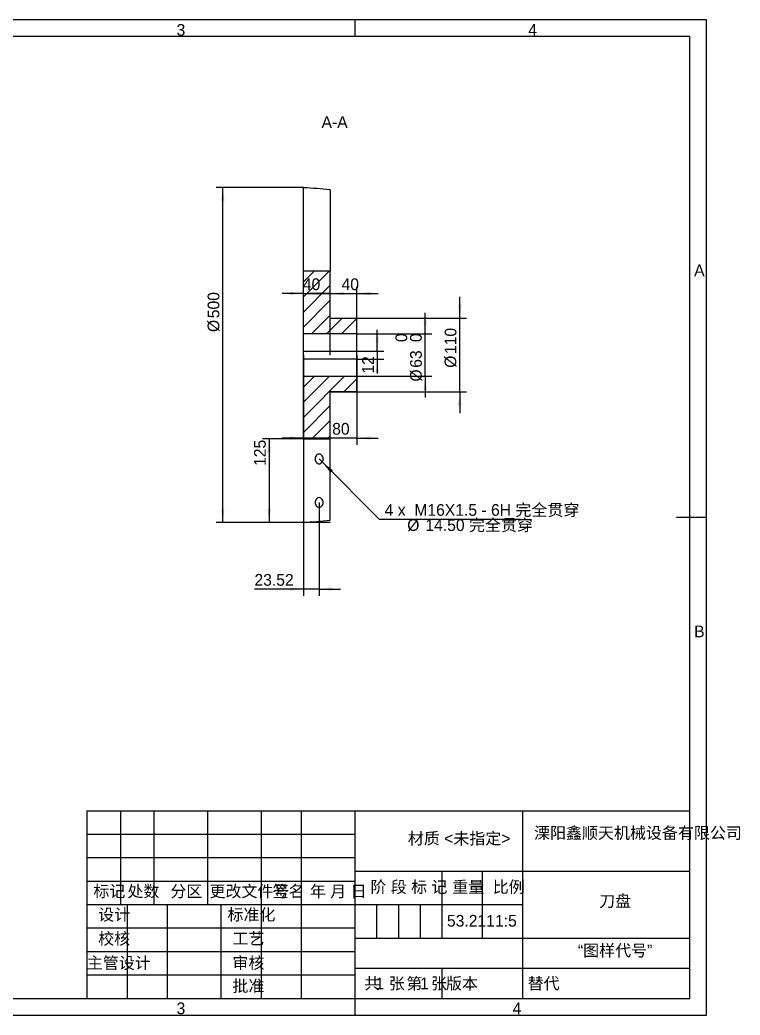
# Model space of a CAD drawing. Header units: millimetres. Extents: x 0 to 2150, y 0 to 1485.
# Drawn here: x 1075 to 2150, y 0 to 1485 of the extents above; entities that cross this region are included whole.
import ezdxf

# ---------------------------------------------------------------- set-up
doc = ezdxf.new("R2010")
doc.units = ezdxf.units.MM
doc.header["$LTSCALE"] = 5
for name, color, linetype in [('1轮廓实线层', 7, 'Continuous'), ('2细线层', 4, 'Continuous'), ('5剖面线层', 2, 'Continuous'), ('6文字层', 3, 'Continuous')]:
    doc.layers.add(name, color=color, linetype=linetype)
doc.styles.add('SLDTEXTSTYLE0', font='')
doc.styles.add('SLDTEXTSTYLE1', font='')
doc.styles.get("Standard").update_dxf_attribs({"font": ''})
doc.styles.get('SLDTEXTSTYLE0').set_extended_font_data('汉仪长仿宋体')
doc.styles.get('SLDTEXTSTYLE1').set_extended_font_data('汉仪长仿宋体')
doc.styles.get('Standard').set_extended_font_data('汉仪长仿宋体')
doc.dimstyles.new('SLDDIMSTYLE0', dxfattribs={"dimtxt": 17.5, "dimasz": 20.4, "dimexe": 0, "dimexo": 0.0625, "dimgap": 4.375, "dimtad": 2, "dimrnd": 1e-09, "dimzin": 12, "dimdsep": 46, "dimtxsty": 'SLDTEXTSTYLE0', "dimsah": 1, "dimcen": 0.09, "dimadec": 0, "dimazin": 3, "dimtfac": 1, "dimtmove": 0, "dimatfit": 0, "dimfxl": 1, "dimfrac": 2, "dimtolj": 1, "dimtzin": 12, "dimarcsym": 0})
doc.dimstyles.new('SLDDIMSTYLE1', dxfattribs={"dimtxt": 17.5, "dimasz": 20.4, "dimexe": 0, "dimexo": 0.0625, "dimgap": 4.375, "dimtad": 2, "dimrnd": 1e-09, "dimzin": 12, "dimdsep": 46, "dimtxsty": 'SLDTEXTSTYLE0', "dimsah": 1, "dimcen": 0.09, "dimadec": 0, "dimazin": 3, "dimtfac": 1, "dimtofl": 0, "dimtmove": 0, "dimatfit": 3, "dimfxl": 1, "dimfrac": 2, "dimtolj": 1, "dimtzin": 12, "dimarcsym": 0})
doc.dimstyles.new('SLDDIMSTYLE2', dxfattribs={"dimtxt": 17.5, "dimasz": 20.4, "dimexe": 0, "dimexo": 0.0625, "dimgap": 4.375, "dimtad": 2, "dimrnd": 1e-09, "dimzin": 12, "dimdsep": 46, "dimtxsty": 'SLDTEXTSTYLE0', "dimsah": 1, "dimcen": 0.09, "dimadec": 0, "dimazin": 3, "dimtol": 1, "dimtfac": 1, "dimtmove": 0, "dimatfit": 0, "dimfxl": 1, "dimfrac": 2, "dimtolj": 1, "dimtzin": 12, "dimarcsym": 0})
doc.dimstyles.new('SLDDIMSTYLE3', dxfattribs={"dimtxt": 17.5, "dimasz": 20.4, "dimexe": 0, "dimexo": 0.0625, "dimgap": 4.375, "dimtad": 0, "dimtih": 1, "dimtoh": 1, "dimdec": 0, "dimrnd": 1e-09, "dimzin": 12, "dimdsep": 46, "dimtxsty": 'SLDTEXTSTYLE0', "dimsah": 1, "dimcen": 0, "dimadec": 0, "dimazin": 3, "dimtfac": 1, "dimtofl": 0, "dimtmove": 0, "dimatfit": 3, "dimfxl": 1, "dimfrac": 2, "dimtolj": 1, "dimtzin": 12, "dimarcsym": 0})

# ---------------------------------------------------------------- blocks, each defined once
blk = doc.blocks.new('_D_9')
at = {"layer": '2细线层'}
for p, q in [((1498.1, 1234.9), (1367.8, 1234.9)), ((1377.8, 734.9), (1377.8, 1234.9)), ((1498.1, 734.9), (1367.8, 734.9))]:
    blk.add_line(p, q, dxfattribs=at)
for points in [[(1377.8, 1234.9), (1375.3, 1214.5), (1380.3, 1214.5)], [(1377.8, 734.9), (1380.3, 755.3), (1375.3, 755.3)]]:
    blk.add_solid(points, dxfattribs=at)
at = {"layer": '2细线层', "char_height": 17.5, "attachment_point": 1, "rotation": 90, "style": 'SLDTEXTSTYLE0'}
for s, insert in [('500', (1355.2, 1039.8, 124.9)), ('%%c', (1355.2, 1019.2, 124.9))]:
    blk.add_mtext(s, dxfattribs=dict(at, insert=insert))
blk = doc.blocks.new('_D_10')
at = {"layer": '2细线层'}
for p, q in [((1498.1, 984.9), (1498.1, 1086.8)), ((1538.1, 984.9), (1538.1, 1086.8)), ((1498.1, 1076.8), (1466.4, 1076.8)), ((1498.1, 1076.8), (1538.1, 1076.8)), ((1538.1, 1076.8), (1569.9, 1076.8))]:
    blk.add_line(p, q, dxfattribs=at)
for points in [[(1498.1, 1076.8), (1477.7, 1079.3), (1477.7, 1074.2)], [(1538.1, 1076.8), (1558.5, 1074.2), (1558.5, 1079.3)]]:
    blk.add_solid(points, dxfattribs=at)
at = {"layer": '2细线层', "insert": (1497.3, 1099.3, -124.9), "char_height": 17.5, "attachment_point": 1, "style": 'SLDTEXTSTYLE0'}
blk.add_mtext('40', dxfattribs=at)
blk = doc.blocks.new('_D_11')
at = {"layer": '2细线层'}
for p, q in [((1731.6, 1039.9), (1731.6, 1071.6)), ((1538.1, 1039.9), (1741.6, 1039.9)), ((1731.6, 929.9), (1731.6, 1039.9)), ((1538.1, 929.9), (1741.6, 929.9)), ((1731.6, 929.9), (1731.6, 898.1))]:
    blk.add_line(p, q, dxfattribs=at)
for points in [[(1731.6, 1039.9), (1734.1, 1060.3), (1729, 1060.3)], [(1731.6, 929.9), (1729, 909.5), (1734.1, 909.5)]]:
    blk.add_solid(points, dxfattribs=at)
at = {"layer": '2细线层', "char_height": 17.5, "attachment_point": 1, "rotation": 90, "style": 'SLDTEXTSTYLE0'}
for s, insert in [('110', (1709, 986.4, 124.9)), ('%%c', (1708.9, 965.9, 124.9))]:
    blk.add_mtext(s, dxfattribs=dict(at, insert=insert))
blk = doc.blocks.new('_D_12')
at = {"layer": '2细线层'}
for p, q in [((1538.1, 984.9), (1538.1, 1086.8)), ((1578.1, 984.9), (1578.1, 1086.8)), ((1538.1, 1076.8), (1506.4, 1076.8)), ((1538.1, 1076.8), (1578.1, 1076.8)), ((1578.1, 1076.8), (1609.9, 1076.8))]:
    blk.add_line(p, q, dxfattribs=at)
for points in [[(1538.1, 1076.8), (1517.7, 1079.3), (1517.7, 1074.2)], [(1578.1, 1076.8), (1598.5, 1074.2), (1598.5, 1079.3)]]:
    blk.add_solid(points, dxfattribs=at)
at = {"layer": '2细线层', "insert": (1555.1, 1099.3, 70.1), "char_height": 17.5, "attachment_point": 1, "style": 'SLDTEXTSTYLE0'}
blk.add_mtext('40', dxfattribs=at)
blk = doc.blocks.new('_D_13')
at = {"layer": '2细线层'}
for p, q in [((1679.9, 1016.4), (1679.9, 1048.1)), ((1578.1, 1016.4), (1689.9, 1016.4)), ((1679.9, 953.4), (1679.9, 1016.4)), ((1578.1, 953.4), (1689.9, 953.4)), ((1679.9, 953.4), (1679.9, 921.6))]:
    blk.add_line(p, q, dxfattribs=at)
for points in [[(1679.9, 1016.4), (1682.5, 1036.8), (1677.4, 1036.8)], [(1679.9, 953.4), (1677.4, 933), (1682.5, 933)]]:
    blk.add_solid(points, dxfattribs=at)
at = {"layer": '2细线层', "char_height": 17.5, "attachment_point": 1, "rotation": 90, "style": 'SLDTEXTSTYLE0'}
for s, insert in [('0', (1635.5, 1004.2, 124.9)), ('0', (1657.3, 1004.2, 124.9)), ('63', (1657.4, 965.9, 124.9)), ('%%c', (1657.3, 945.3, 124.9))]:
    blk.add_mtext(s, dxfattribs=dict(at, insert=insert))
blk = doc.blocks.new('_D_14')
at = {"layer": '2细线层'}
for p, q in [((1498.1, 984.9), (1498.1, 851.1)), ((1578.1, 984.9), (1578.1, 851.1)), ((1498.1, 861.1), (1466.4, 861.1)), ((1578.1, 861.1), (1498.1, 861.1)), ((1578.1, 861.1), (1609.9, 861.1))]:
    blk.add_line(p, q, dxfattribs=at)
for points in [[(1498.1, 861.1), (1477.7, 863.6), (1477.7, 858.5)], [(1578.1, 861.1), (1598.5, 858.5), (1598.5, 863.6)]]:
    blk.add_solid(points, dxfattribs=at)
at = {"layer": '2细线层', "insert": (1541.1, 883.6, 93.4), "char_height": 17.5, "attachment_point": 1, "style": 'SLDTEXTSTYLE0'}
blk.add_mtext('80', dxfattribs=at)
blk = doc.blocks.new('_D_15')
at = {"layer": '2细线层'}
for p, q in [((1538.1, 859.9), (1437.1, 859.9)), ((1447.1, 859.9), (1447.1, 734.9)), ((1538.1, 734.9), (1437.1, 734.9))]:
    blk.add_line(p, q, dxfattribs=at)
for points in [[(1447.1, 859.9), (1444.5, 839.5), (1449.6, 839.5)], [(1447.1, 734.9), (1449.6, 755.3), (1444.5, 755.3)]]:
    blk.add_solid(points, dxfattribs=at)
at = {"layer": '2细线层', "insert": (1424.5, 819.4, 82.4), "char_height": 17.5, "attachment_point": 1, "rotation": 90, "style": 'SLDTEXTSTYLE0'}
blk.add_mtext('125', dxfattribs=at)
blk = doc.blocks.new('_D_16')
at = {"layer": '2细线层'}
for p, q in [((1608.4, 990.9), (1608.4, 1022.6)), ((1578.1, 990.9), (1618.4, 990.9)), ((1608.4, 990.9), (1608.4, 978.9)), ((1578.1, 978.9), (1618.4, 978.9)), ((1608.4, 978.9), (1608.4, 957.2))]:
    blk.add_line(p, q, dxfattribs=at)
for points in [[(1608.4, 990.9), (1610.9, 1011.3), (1605.9, 1011.3)], [(1608.4, 978.9), (1605.9, 958.5), (1610.9, 958.5)]]:
    blk.add_solid(points, dxfattribs=at)
at = {"layer": '2细线层', "insert": (1585.8, 957.2, 89), "char_height": 17.5, "attachment_point": 1, "rotation": 90, "style": 'SLDTEXTSTYLE0'}
blk.add_mtext('12', dxfattribs=at)
blk = doc.blocks.new('_D_17')
at = {"layer": '2细线层'}
for p, q in [((1521.6, 829.9), (1526, 825.5)), ((1526, 825.5), (1611.5, 739.9)), ((1611.5, 739.9), (1822.2, 739.9))]:
    blk.add_line(p, q, dxfattribs=at)
blk.add_solid([(1526, 825.5), (1538.7, 809.3), (1542.2, 812.9)], dxfattribs=at)
at = {"layer": '2细线层', "char_height": 17.5, "attachment_point": 1}
for s, insert, style in [('4 x  M16X1.5 - 6H 完全贯穿', (1619.5, 762.5, 93.9), 'SLDTEXTSTYLE1'), (' 14.50 完全贯穿', (1673.7, 739.9, 93.9), 'SLDTEXTSTYLE1'), ('%%c', (1653.1, 740, 93.9), 'SLDTEXTSTYLE0')]:
    blk.add_mtext(s, dxfattribs=dict(at, insert=insert, style=style))
blk = doc.blocks.new('_D_18')
at = {"layer": '2细线层'}
for p, q in [((1498.1, 757.6), (1498.1, 625.6)), ((1521.6, 764.9), (1521.6, 625.6)), ((1498.1, 635.6), (1425.1, 635.6)), ((1521.6, 635.6), (1498.1, 635.6)), ((1521.6, 635.6), (1553.4, 635.6))]:
    blk.add_line(p, q, dxfattribs=at)
for points in [[(1498.1, 635.6), (1477.7, 638.2), (1477.7, 633.1)], [(1521.6, 635.6), (1542, 633.1), (1542, 638.2)]]:
    blk.add_solid(points, dxfattribs=at)
at = {"layer": '2细线层', "insert": (1425.1, 658.2, 125.1), "char_height": 17.5, "attachment_point": 1, "style": 'SLDTEXTSTYLE0'}
blk.add_mtext('23.52', dxfattribs=at)

msp = doc.modelspace()

# ---------------------------------------------------------------- hatches: boundary and pattern name
at = {"layer": '5剖面线层'}
h = msp.add_hatch(dxfattribs=at)
h.set_pattern_fill('ANSI31', color=256, scale=5, style=0)
h.paths.add_polyline_path([(1578.126, 1039.886), (1538.126, 1039.886), (1538.126, 1109.886), (1498.126, 1109.886), (1498.126, 1016.386), (1578.126, 1016.386)], flags=0)
h = msp.add_hatch(dxfattribs=at)
h.set_pattern_fill('ANSI31', color=256, scale=5, style=0)
h.paths.add_polyline_path([(1538.126, 929.886), (1578.126, 929.886), (1578.126, 953.386), (1498.126, 953.386), (1498.126, 859.886), (1538.126, 859.886)], flags=0)

# ---------------------------------------------------------------- linework, layer by layer
at = {"layer": '1轮廓实线层'}
for p, q in [((1498.126, 1109.886), (1498.126, 1234.435)), ((1538.126, 1231.247), (1538.126, 1109.886)), ((1498.126, 1016.386), (1498.126, 1109.886)), ((1538.126, 1109.886), (1498.126, 1109.886)), ((1538.126, 1039.886), (1538.126, 1109.886)), ((1538.126, 1039.886), (1578.126, 1039.886)), ((1578.126, 1016.386), (1578.126, 1039.886)), ((1578.126, 1016.386), (1498.126, 1016.386)), ((1498.126, 990.886), (1498.126, 1016.386)), ((1578.126, 990.886), (1578.126, 1016.386)), ((1498.126, 990.886), (1578.126, 990.886)), ((1498.126, 978.886), (1498.126, 990.886)), ((1578.126, 978.886), (1578.126, 990.886)), ((1578.126, 978.886), (1498.126, 978.886)), ((1498.126, 953.386), (1498.126, 978.886)), ((1578.126, 953.386), (1578.126, 978.886)), ((1498.126, 953.386), (1578.126, 953.386)), ((1498.126, 859.886), (1498.126, 953.386)), ((1578.126, 929.886), (1578.126, 953.386)), ((1578.126, 929.886), (1538.126, 929.886)), ((1538.126, 859.886), (1538.126, 929.886)), ((1498.126, 859.886), (1538.126, 859.886)), ((1498.126, 859.886), (1498.126, 735.336)), ((1538.126, 738.525), (1538.126, 859.886))]:
    msp.add_line(p, q, dxfattribs=at)
at = {"layer": '1轮廓实线层', "flags": 128}
for points in [[(1527.619, 829.886), (1527.47, 831.499), (1527.028, 833.031), (1526.316, 834.406), (1525.37, 835.554), (1524.237, 836.418), (1522.975, 836.954), (1521.645, 837.136), (1520.316, 836.954), (1519.053, 836.418), (1517.92, 835.554), (1516.974, 834.406), (1516.262, 833.031), (1515.821, 831.499), (1515.671, 829.886), (1515.821, 828.272), (1516.262, 826.74), (1516.974, 825.365), (1517.92, 824.217), (1519.053, 823.354), (1520.316, 822.817), (1521.645, 822.636), (1522.975, 822.817), (1524.237, 823.354), (1525.37, 824.217), (1526.316, 825.365), (1527.028, 826.74), (1527.47, 828.272), (1527.619, 829.886)], [(1527.619, 764.886), (1527.47, 766.499), (1527.028, 768.031), (1526.316, 769.406), (1525.37, 770.554), (1524.237, 771.418), (1522.975, 771.954), (1521.645, 772.136), (1520.316, 771.954), (1519.053, 771.418), (1517.92, 770.554), (1516.974, 769.406), (1516.262, 768.031), (1515.821, 766.499), (1515.671, 764.886), (1515.821, 763.272), (1516.262, 761.74), (1516.974, 760.365), (1517.92, 759.217), (1519.053, 758.354), (1520.316, 757.817), (1521.645, 757.636), (1522.975, 757.817), (1524.237, 758.354), (1525.37, 759.217), (1526.316, 760.365), (1527.028, 761.74), (1527.47, 763.272), (1527.619, 764.886)]]:
    msp.add_lwpolyline(points, dxfattribs=at)
at = {"layer": '1轮廓实线层'}
for start_param, end_param in [(1.39996666, 1.51076027), (4.77242504, 4.88321865)]:
    msp.add_ellipse((1476.308, 984.886), major_axis=(363.636, 0), ratio=0.6875, start_param=start_param, end_param=end_param, dxfattribs=at)
at = {"layer": '2细线层'}
for p, q in [((2100, 1485), (0, 1485)), ((1575, 1485), (1575, 1460)), ((2100, 742.5), (2100, 1485)), ((2075, 1460), (125, 1460)), ((2075, 25), (2075, 1460)), ((2080, 742.5), (2055, 742.5)), ((2100, 742.5), (2080, 742.5)), ((2100, 0), (2100, 742.5)), ((1175, 305), (2075, 305)), ((1175, 305), (1175, 25)), ((1225, 305), (1225, 165)), ((1275, 305), (1275, 165)), ((1355, 305), (1355, 165)), ((1435, 305), (1435, 25)), ((1495, 305), (1495, 25)), ((1575, 305), (1575, 25)), ((1825, 305), (1825, 165)), ((1175, 270), (1575, 270)), ((1175, 235), (1575, 235)), ((1575, 215), (2075, 215)), ((1704.931, 215), (1704.931, 115)), ((1765, 215), (1765, 115)), ((1175, 200), (1575, 200)), ((1175, 165), (1825, 165)), ((1235, 165), (1235, 25)), ((1295, 165), (1295, 25)), ((1375, 165), (1375, 25)), ((1607.5, 165), (1607.5, 115)), ((1640, 165), (1640, 115)), ((1672.5, 165), (1672.5, 115)), ((1825, 165), (1825, 25)), ((1175, 130), (1575, 130)), ((1575, 115), (2075, 115)), ((1175, 95), (1575, 95)), ((1175, 60), (1575, 60)), ((1575, 70), (2075, 70)), ((1704.931, 70), (1704.931, 25)), ((0, 25), (2075, 25)), ((1575, 25), (1575, 0)), ((0, 0), (2100, 0))]:
    msp.add_line(p, q, dxfattribs=at)

# ---------------------------------------------------------------- texts
at = {"insert": (1842.358, 280.574), "char_height": 17.5, "attachment_point": 1}
msp.add_mtext_dynamic_manual_height_columns('溧阳鑫顺天机械设备有限公司', width=326.24765, gutter_width=87.5, heights=[0], dxfattribs=at)
at = {"layer": '6文字层', "char_height": 17.5}
for s, insert, attachment_point, style in [('3', (1315.371, 1478.809), 2, 'SLDTEXTSTYLE0'), ('4', (1840.313, 1478.809), 2, 'SLDTEXTSTYLE0'), ('A-A', (1544.761, 1341.279), 2, 'SLDTEXTSTYLE0'), ('A', (2089.187, 1120.059), 2, 'SLDTEXTSTYLE0'), ('B', (2089.215, 581.309), 2, 'SLDTEXTSTYLE0'), ('材质 <未指定>', (1730.639, 272.406), 2, 'SLDTEXTSTYLE1'), ('标记', (1208.553, 193.583), 2, 'SLDTEXTSTYLE1'), ('处数', (1259.431, 193.583), 2, 'SLDTEXTSTYLE1'), ('分区', (1323.414, 193.583), 2, 'SLDTEXTSTYLE1'), ('更改文件号', (1417.646, 193.583), 2, 'SLDTEXTSTYLE1'), ('签名', (1475.936, 193.583), 2, 'SLDTEXTSTYLE1'), ('年 月 日', (1550.205, 193.583), 2, 'SLDTEXTSTYLE1'), ('阶 段 标 记', (1655.627, 199.97), 2, 'SLDTEXTSTYLE1'), ('重量', (1744.252, 199.97), 2, 'SLDTEXTSTYLE1'), ('比例', (1804.71, 199.97), 2, 'SLDTEXTSTYLE1'), ('刀盘', (1963.438, 178.955), 2, 'SLDTEXTSTYLE1'), ('设计', (1215.752, 158.672), 2, 'SLDTEXTSTYLE1'), ('标准化', (1420.606, 158.672), 2, 'SLDTEXTSTYLE1'), ('53.211', (1748.185, 149.525), 2, 'SLDTEXTSTYLE0'), ('1:5', (1800.422, 149.525), 2, 'SLDTEXTSTYLE0'), ('校核', (1215.747, 122.78), 2, 'SLDTEXTSTYLE1'), ('工艺', (1416.175, 122.993), 2, 'SLDTEXTSTYLE1'), ('“图样代号”', (1963.45, 105.248), 2, 'SLDTEXTSTYLE1'), ('主管设计', (1222.653, 86.651), 2, 'SLDTEXTSTYLE1'), ('审核', (1416.172, 86.651), 2, 'SLDTEXTSTYLE1'), ('批准', (1416.083, 52.205), 2, 'SLDTEXTSTYLE1'), ('共  张 ', (1619.172, 56.005), 2, 'SLDTEXTSTYLE1'), ('1', (1605.712, 56.005), 1, 'SLDTEXTSTYLE0'), ('第  张', (1682.209, 56.005), 2, 'SLDTEXTSTYLE1'), ('1', (1672.397, 56.005), 1, 'SLDTEXTSTYLE0'), ('版本', (1734.803, 56.005), 2, 'SLDTEXTSTYLE1'), ('替代', (1832.804, 56.005), 1, 'SLDTEXTSTYLE1'), ('3', (1315.371, 18.809), 2, 'SLDTEXTSTYLE0'), ('4', (1816.996, 18.863), 2, 'SLDTEXTSTYLE0')]:
    msp.add_mtext(s, dxfattribs=dict(at, insert=insert, attachment_point=attachment_point, style=style))

# ---------------------------------------------------------------- dimensions: what is measured, and where the dimension line sits
at = {"layer": '2细线层'}
for base, p1, p2, dimstyle, picture, middle in [((1364.375, 1234.886), (1498.126, 734.886), (1498.126, 1234.886), 'SLDDIMSTYLE1', '_D_9', (1364.375, 1044.848)), ((1718.126, 1039.886), (1538.126, 929.886), (1538.126, 1039.886), 'SLDDIMSTYLE0', '_D_11', (1718.126, 991.493)), ((1658.126, 1016.386), (1578.126, 953.386), (1578.126, 1016.386), 'SLDDIMSTYLE2', '_D_13', (1658.126, 978.586))]:
    dim = msp.add_linear_dim(base=base, p1=p1, p2=p2, angle=90, text='%%c<>', dimstyle=dimstyle, dxfattribs=at)
    dim.commit()
    dim.dimension.update_dxf_attribs({"geometry": picture, "text_midpoint": middle, "dimtype": 160})
for base, p1, p2, picture, middle in [((1538.126, 1087.6), (1498.126, 984.886), (1538.126, 984.886), '_D_10', (1508.785, 1087.6)), ((1578.126, 1087.6), (1538.126, 984.886), (1578.126, 984.886), '_D_12', (1566.618, 1087.6)), ((1498.126, 871.909), (1578.126, 984.886), (1498.126, 984.886), '_D_14', (1552.606, 871.909)), ((1498.126, 635.65), (1521.645, 764.886), (1498.126, 757.636), '_D_18', (1448.126, 635.65))]:
    dim = msp.add_linear_dim(base=base, p1=p1, p2=p2, dimstyle='SLDDIMSTYLE0', dxfattribs=at)
    dim.commit()
    dim.dimension.update_dxf_attribs({"geometry": picture, "text_midpoint": middle, "dimtype": 160})
for base, p1, p2, dimstyle, picture, middle in [((1597.566, 978.886), (1578.126, 990.886), (1578.126, 978.886), 'SLDDIMSTYLE0', '_D_16', (1597.566, 968.692)), ((1436.231, 734.886), (1538.126, 859.886), (1538.126, 734.886), 'SLDDIMSTYLE1', '_D_15', (1436.231, 834.721))]:
    dim = msp.add_linear_dim(base=base, p1=p1, p2=p2, angle=90, dimstyle=dimstyle, dxfattribs=at)
    dim.commit()
    dim.dimension.update_dxf_attribs({"geometry": picture, "text_midpoint": middle, "dimtype": 160})
dim = msp.add_radius_dim(center=(1521.645, 829.886), mpoint=(1526.034, 825.491), text='<> x  M16X1.5 - 6H 完全贯穿\\P%%c 14.50 完全贯穿\\P', dimstyle='SLDDIMSTYLE3', override={"dimpost": '<>'}, dxfattribs=at)
dim.commit()
dim.dimension.update_dxf_attribs({"geometry": '_D_17', "text_midpoint": (1720.841, 739.446), "dimtype": 164})

doc.saveas('drawing.dxf')
